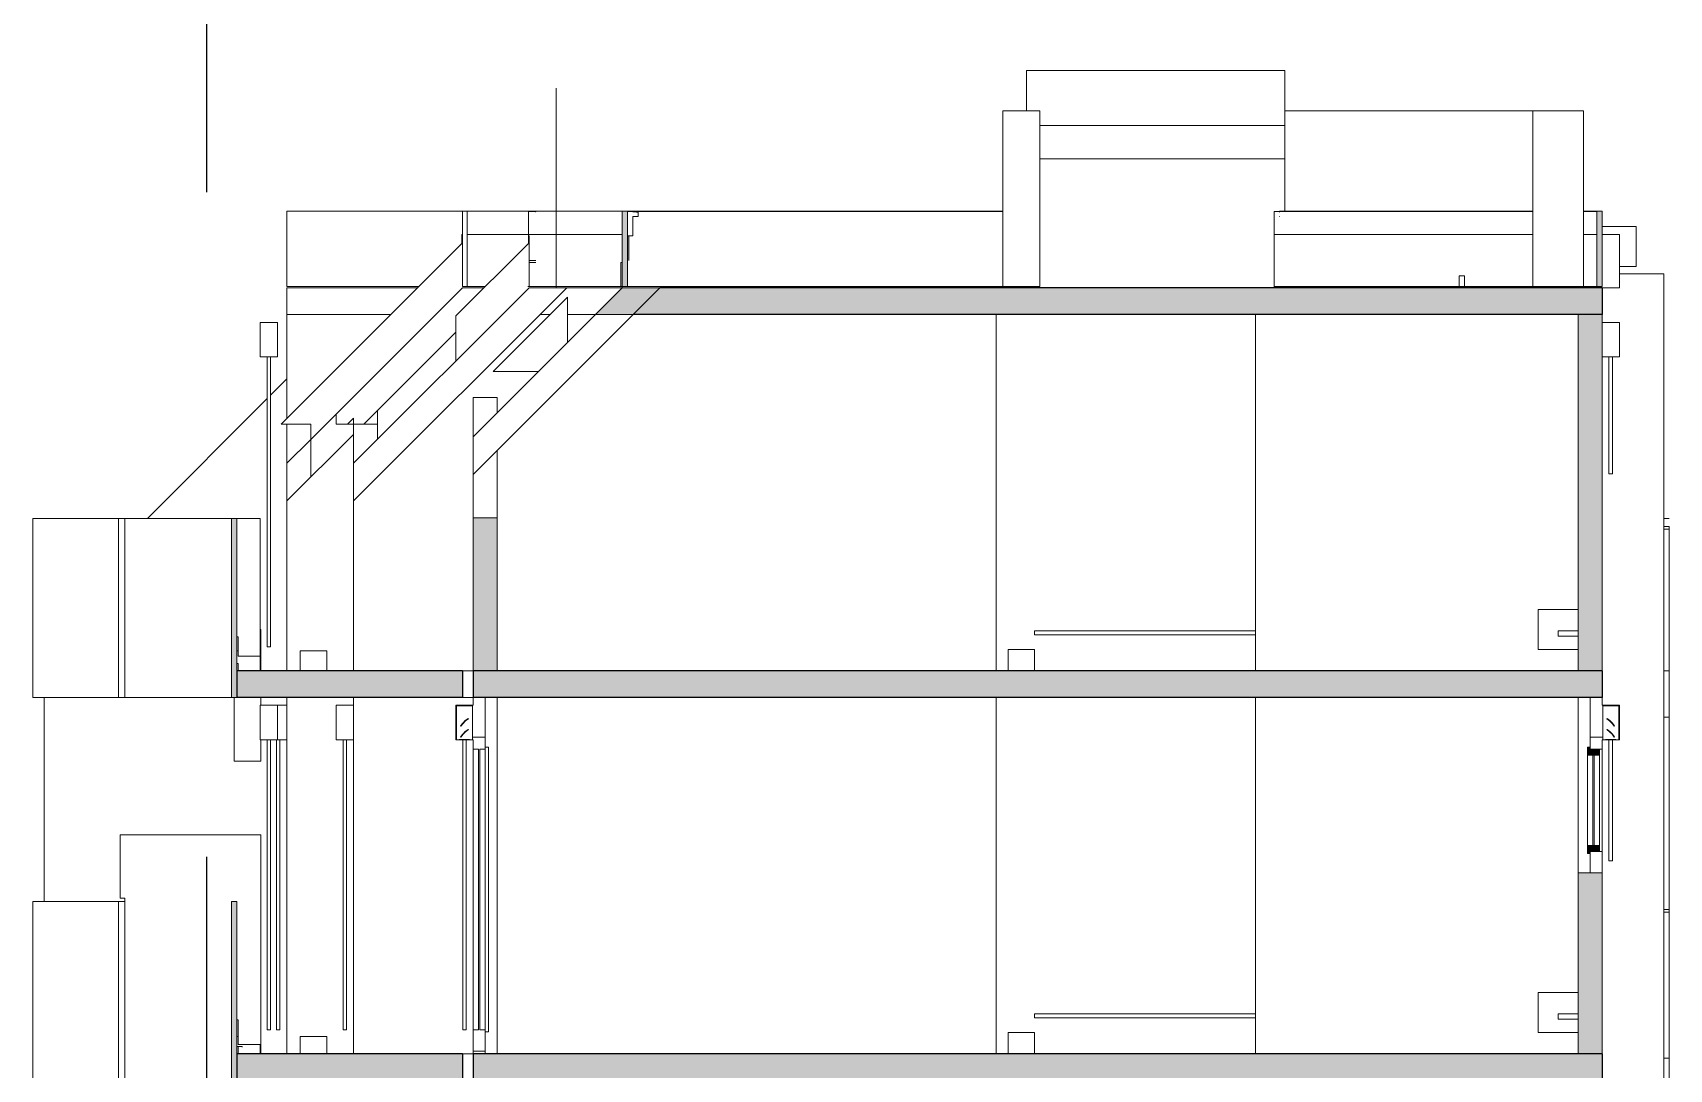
# Model space of a CAD drawing. Header units: metres. Extents: x -35.7 to 3.2, y -7 to 21.5.
# Drawn here: x -33.29 to -20.99, y 2.45 to 10.25 of the extents above; entities that cross this region are included whole.
import ezdxf

# ---------------------------------------------------------------- set-up
doc = ezdxf.new("R2010")
doc.units = ezdxf.units.M
doc.header["$MEASUREMENT"] = 0
doc.linetypes.add('Grenzlinie', pattern=[0.008, 0.003, -0.005])
doc.linetypes.add('Strichlinie eng', pattern=[0.002, 0.0015, -0.0005])
for name, color, linetype in [('F_Schnitt F RB_1_110 Wand Aussen', 7, 'Continuous'), ('F_Schnitt F RB_1_112 Wand Aussen - Schachtwände', 7, 'Continuous'), ('F_Schnitt F RB_1_120 Wand Innen tragend', 7, 'Continuous'), ('F_Schnitt F RB_1_140 Brüstung', 7, 'Continuous'), ('F_Schnitt F RB_1_210 Decke', 7, 'Continuous'), ('F_Schnitt F RB_1_270 Deckendurchbruchsymbol', 7, 'Continuous'), ('F_Schnitt F RB_1_310 Dachkonstruktion massiv', 7, 'Continuous'), ('F_Schnitt F RB_1_430 Aufzug', 7, 'Continuous'), ('F_Schnitt F RB_1_450 Absturzsicherung', 7, 'Continuous'), ('F_Schnitt F RB_1_950 Polierplan Bemaßung', 7, 'Continuous'), ('F_Schnitt F RB_1_Neubau_840 Baulinien', 7, 'Continuous')]:
    doc.layers.add(name, color=color, linetype=linetype)

msp = doc.modelspace()

# ---------------------------------------------------------------- hatches: boundary and pattern name
at = {"layer": 'F_Schnitt F RB_1_110 Wand Aussen', "linetype": 'Continuous', "lineweight": 0, "true_color": 0x000000}
for points in [[(-21.535, 8.903), (-21.535, 8.535), (-21.535, 8.52), (-21.535, 8.457), (-21.535, 8.34), (-21.495, 8.34), (-21.495, 8.907), (-21.535, 8.904)], [(-21.495, 8.13), (-21.675, 8.13), (-21.675, 5.45), (-21.495, 5.45)], [(-29.8, 5.45), (-29.8, 6.601), (-29.98, 6.601), (-29.98, 5.45)], [(-21.495, 2.57), (-21.495, 3.93), (-21.675, 3.93), (-21.675, 2.57)]]:
    msp.add_hatch(color=18, dxfattribs=at).paths.add_polyline_path(points)
at = {"layer": 'F_Schnitt F RB_1_110 Wand Aussen', "linetype": 'Continuous', "lineweight": 0, "true_color": 0xffffff}
for points in [[(-21.585, 4.875), (-21.605, 4.875), (-21.605, 4.815), (-21.585, 4.815)], [(-21.515, 4.86), (-21.585, 4.86), (-21.585, 4.815), (-21.515, 4.815)], [(-21.585, 4.075), (-21.585, 4.135), (-21.605, 4.135), (-21.605, 4.075)], [(-21.515, 4.09), (-21.515, 4.135), (-21.585, 4.135), (-21.585, 4.09)]]:
    msp.add_hatch(color=7, dxfattribs=at).paths.add_polyline_path(points)
at = {"layer": 'F_Schnitt F RB_1_140 Brüstung', "linetype": 'Continuous', "lineweight": 0, "true_color": 0x000000}
for points in [[(-28.86, 8.34), (-28.82, 8.34), (-28.82, 8.52), (-28.82, 8.535), (-28.82, 8.72), (-28.82, 8.904), (-28.86, 8.907), (-28.86, 8.52)], [(-28.82, 8.535), (-28.81, 8.535), (-28.81, 8.72), (-28.82, 8.72)], [(-31.795, 6.596), (-31.795, 5.25), (-31.755, 5.25), (-31.755, 6.596)]]:
    msp.add_hatch(color=18, dxfattribs=at).paths.add_polyline_path(points)
at = {"layer": 'F_Schnitt F RB_1_210 Decke', "linetype": 'Continuous', "lineweight": 0, "true_color": 0x000000}
for points in [[(-28.577, 8.33), (-28.777, 8.13), (-21.495, 8.13), (-21.495, 8.33)], [(-31.755, 5.25), (-30.06, 5.25), (-30.06, 5.45), (-31.755, 5.45)], [(-21.495, 5.25), (-21.495, 5.45), (-29.98, 5.45), (-29.98, 5.25)], [(-31.755, 2.57), (-31.755, 2.37), (-30.06, 2.37), (-30.06, 2.57)], [(-21.495, 2.37), (-21.495, 2.57), (-29.98, 2.57), (-29.98, 2.37)]]:
    msp.add_hatch(color=18, dxfattribs=at).paths.add_polyline_path(points)
at = {"layer": 'F_Schnitt F RB_1_310 Dachkonstruktion massiv', "linetype": 'Continuous', "lineweight": 0, "true_color": 0x000000}
msp.add_hatch(color=18, dxfattribs=at).paths.add_polyline_path([(-28.577, 8.33), (-28.86, 8.33), (-29.061, 8.129), (-28.778, 8.129)])
at = {"layer": 'F_Schnitt F RB_1_450 Absturzsicherung', "linetype": 'Continuous', "lineweight": 0, "true_color": 0x000000}
for points in [[(-31.755, 3.716), (-31.795, 3.716), (-31.795, 2.37), (-31.755, 2.37)], [(-31.745, 2.62), (-31.715, 2.62), (-31.715, 2.625), (-31.745, 2.625)]]:
    msp.add_hatch(color=18, dxfattribs=at).paths.add_polyline_path(points)

# ---------------------------------------------------------------- linework, layer by layer
at = {"layer": 'F_Schnitt F RB_1_110 Wand Aussen', "color": 7, "linetype": 'Continuous', "lineweight": 18, "ltscale": 1000}
for p, q in [((-25.82, 9.96), (-25.82, 9.963)), ((-25.82, 9.963), (-23.88, 9.963)), ((-23.88, 9.96), (-23.88, 9.963)), ((-25.82, 9.955), (-25.82, 9.96)), ((-25.82, 9.947), (-25.82, 9.955)), ((-25.82, 9.755), (-25.82, 9.947)), ((-23.88, 9.955), (-23.88, 9.96)), ((-23.88, 9.947), (-23.88, 9.955)), ((-23.88, 9.755), (-23.88, 9.947)), ((-25.82, 9.74), (-25.82, 9.755)), ((-25.82, 9.66), (-25.82, 9.74)), ((-23.88, 9.74), (-23.88, 9.755)), ((-23.88, 9.55), (-23.88, 9.74)), ((-22.015, 8.907), (-23.92, 8.907)), ((-22.015, 8.904), (-23.92, 8.904)), ((-23.92, 8.904), (-23.92, 8.903)), ((-23.92, 8.903), (-23.92, 8.9)), ((-23.92, 8.9), (-23.92, 8.898)), ((-23.92, 8.866), (-23.92, 8.864)), ((-21.495, 8.907), (-21.635, 8.907)), ((-21.535, 8.904), (-21.635, 8.904)), ((-30.065, 8.664), (-31.01, 7.719)), ((-29.565, 8.664), (-30.11, 8.119)), ((-30.065, 8.73), (-30.06, 8.73)), ((-30.065, 8.73), (-30.065, 8.664)), ((-30.025, 8.73), (-29.565, 8.73)), ((-29.565, 8.73), (-28.86, 8.73)), ((-29.565, 8.72), (-29.565, 8.664)), ((-23.96, 8.73), (-22.015, 8.73)), ((-23.96, 8.33), (-23.96, 8.73)), ((-21.635, 8.73), (-21.535, 8.73)), ((-21.495, 8.73), (-21.365, 8.73)), ((-21.365, 8.33), (-21.365, 8.73)), ((-22.57, 8.42), (-22.57, 8.335)), ((-22.53, 8.42), (-22.57, 8.42)), ((-22.53, 8.42), (-22.53, 8.335)), ((-21.03, 8.434), (-21.365, 8.434)), ((-21.03, 8.431), (-21.03, 8.434)), ((-21.03, 8.43), (-21.03, 8.431)), ((-21.03, 8.428), (-21.03, 8.43)), ((-21.03, 8.42), (-21.03, 8.428)), ((-21.03, 5.45), (-21.03, 8.42)), ((-30.26, 8.13), (-30.06, 8.33)), ((-30.06, 8.33), (-29.899, 8.33)), ((-29.27, 8.259), (-29.829, 7.7)), ((-29.277, 8.33), (-28.86, 8.33)), ((-29.27, 8.259), (-29.27, 7.92)), ((-28.86, 8.33), (-28.86, 8.34)), ((-22.015, 8.34), (-23.92, 8.34)), ((-22.53, 8.335), (-22.57, 8.335)), ((-22.57, 8.33), (-22.57, 8.335)), ((-22.53, 8.335), (-22.53, 8.33)), ((-21.535, 8.34), (-21.635, 8.34)), ((-21.535, 8.34), (-21.535, 8.33)), ((-21.495, 8.33), (-21.365, 8.33)), ((-31.38, 7.349), (-31.38, 8.13)), ((-31.01, 7.38), (-30.26, 8.13)), ((-30.11, 8.119), (-30.11, 7.78)), ((-29.399, 8.13), (-29.477, 8.13)), ((-29.06, 8.13), (-29.27, 8.13)), ((-24.1, 8.13), (-24.1, 5.45)), ((-21.675, 8.13), (-21.675, 5.45)), ((-21.495, 8.13), (-21.495, 5.45)), ((-31.502, 7.522), (-31.38, 7.644)), ((-31.01, 7.719), (-31.424, 7.305)), ((-31.38, 7.349), (-31.38, 7.644)), ((-29.829, 7.7), (-29.49, 7.7)), ((-29.98, 7.505), (-29.8, 7.505)), ((-29.98, 7.21), (-29.98, 7.505)), ((-29.8, 7.505), (-29.8, 7.39)), ((-32.428, 6.596), (-31.528, 7.497)), ((-31.01, 7.305), (-31.01, 7.38)), ((-30.7, 7.407), (-30.802, 7.305)), ((-31.424, 7.305), (-31.2, 7.305)), ((-31.38, 7.305), (-31.38, 7.01)), ((-31.38, 7.022), (-31.38, 7.305)), ((-31.2, 7.305), (-31.2, 7.19)), ((-30.924, 7.305), (-31.01, 7.305)), ((-30.88, 7.349), (-30.924, 7.305)), ((-30.924, 7.305), (-30.88, 7.305)), ((-30.88, 7.305), (-30.88, 7.349)), ((-30.7, 7.305), (-30.88, 7.305)), ((-30.88, 7.01), (-30.88, 7.305)), ((-30.7, 7.305), (-30.7, 7.19)), ((-31.2, 7.19), (-31.2, 6.907)), ((-29.8, 7.107), (-29.8, 6.601)), ((-29.98, 6.601), (-29.98, 6.927)), ((-31.38, 5.45), (-31.38, 6.727)), ((-30.88, 6.727), (-30.88, 5.45)), ((-29.98, 6.601), (-29.98, 5.45)), ((-29.8, 6.601), (-29.98, 6.601)), ((-29.8, 6.601), (-29.8, 5.45)), ((-30.06, 5.45), (-29.98, 5.45)), ((-21.03, 2.57), (-21.03, 5.45)), ((-33.205, 5.25), (-33.205, 3.716)), ((-31.38, 5.25), (-31.38, 5.23)), ((-31.38, 5.23), (-31.38, 4.255)), ((-30.88, 2.57), (-30.88, 5.25)), ((-29.98, 5.25), (-30.06, 5.25)), ((-29.8, 5.25), (-29.8, 2.57)), ((-24.1, 5.25), (-24.1, 2.57)), ((-21.675, 3.93), (-21.675, 5.25)), ((-31.38, 4.255), (-31.38, 4.24)), ((-31.38, 4.24), (-31.38, 4.216)), ((-31.38, 4.216), (-31.38, 2.825)), ((-21.675, 3.93), (-21.675, 2.57)), ((-21.495, 3.93), (-21.495, 2.57)), ((-31.38, 2.825), (-31.38, 2.64)), ((-31.38, 2.64), (-31.38, 2.625)), ((-31.38, 2.625), (-31.38, 2.57)), ((-30.06, 2.57), (-29.98, 2.57)), ((-21.03, -0.65), (-21.03, 2.57))]:
    msp.add_line(p, q, dxfattribs=at)
at = {"layer": 'F_Schnitt F RB_1_110 Wand Aussen', "color": 7, "linetype": 'Continuous', "lineweight": 13, "ltscale": 1000}
for p, q in [((-21.495, 8.907), (-21.535, 8.904)), ((-21.535, 8.904), (-21.535, 8.903)), ((-21.495, 8.907), (-21.495, 8.34)), ((-21.535, 8.52), (-21.535, 8.34)), ((-21.495, 8.34), (-21.535, 8.34)), ((-31.58, 7.81), (-31.58, 8.07)), ((-31.58, 8.07), (-31.45, 8.07)), ((-31.45, 8.07), (-31.45, 7.81)), ((-21.365, 8.07), (-21.495, 8.07)), ((-21.365, 7.81), (-21.365, 8.07)), ((-31.575, 7.81), (-31.58, 7.81)), ((-31.528, 7.81), (-31.575, 7.81)), ((-31.502, 7.81), (-31.528, 7.81)), ((-31.528, 5.63), (-31.528, 7.81)), ((-31.455, 7.81), (-31.502, 7.81)), ((-31.502, 5.63), (-31.502, 7.81)), ((-31.45, 7.81), (-31.455, 7.81)), ((-21.495, 7.81), (-21.49, 7.81)), ((-21.49, 7.81), (-21.443, 7.81)), ((-21.443, 7.81), (-21.417, 7.81)), ((-21.443, 6.93), (-21.443, 7.81)), ((-21.417, 7.81), (-21.37, 7.81)), ((-21.417, 6.93), (-21.417, 7.81)), ((-21.37, 7.81), (-21.365, 7.81)), ((-21.443, 6.93), (-21.417, 6.93)), ((-31.502, 5.63), (-31.528, 5.63)), ((-31.58, 4.93), (-31.58, 5.19)), ((-31.58, 5.19), (-31.45, 5.19)), ((-31.45, 5.19), (-31.45, 4.93)), ((-31.45, 5.19), (-31.38, 5.19)), ((-31.01, 4.93), (-31.01, 5.19)), ((-31.01, 5.19), (-30.88, 5.19)), ((-30.11, 5.19), (-30.11, 4.93)), ((-29.98, 5.19), (-30.11, 5.19)), ((-30.105, 5.185), (-30.105, 4.93)), ((-29.985, 5.185), (-30.105, 5.185)), ((-29.985, 5.185), (-29.985, 4.93)), ((-29.98, 5.25), (-29.98, 5.19)), ((-29.89, 5.25), (-29.89, 4.86)), ((-21.495, 5.25), (-21.495, 5.19)), ((-21.365, 5.19), (-21.495, 5.19)), ((-21.49, 5.185), (-21.49, 4.93)), ((-21.37, 5.185), (-21.49, 5.185)), ((-21.37, 5.185), (-21.37, 4.93)), ((-21.365, 5.19), (-21.365, 4.93)), ((-30.018, 5.092), (-30.016, 5.089)), ((-21.457, 5.092), (-21.459, 5.089)), ((-31.575, 4.93), (-31.58, 4.93)), ((-31.528, 4.93), (-31.575, 4.93)), ((-31.502, 4.93), (-31.528, 4.93)), ((-31.528, 2.75), (-31.528, 4.93)), ((-31.455, 4.93), (-31.502, 4.93)), ((-31.502, 2.75), (-31.502, 4.93)), ((-31.458, 2.75), (-31.458, 4.93)), ((-31.45, 4.93), (-31.455, 4.93)), ((-31.433, 4.93), (-31.45, 4.93)), ((-31.385, 4.93), (-31.433, 4.93)), ((-31.433, 2.75), (-31.433, 4.93)), ((-31.38, 4.93), (-31.385, 4.93)), ((-31.005, 4.93), (-31.01, 4.93)), ((-30.957, 4.93), (-31.005, 4.93)), ((-30.932, 4.93), (-30.957, 4.93)), ((-30.957, 2.75), (-30.957, 4.93)), ((-30.885, 4.93), (-30.932, 4.93)), ((-30.932, 2.75), (-30.932, 4.93)), ((-30.88, 4.93), (-30.885, 4.93)), ((-30.105, 4.93), (-30.11, 4.93)), ((-30.085, 4.93), (-30.105, 4.93)), ((-30.085, 4.931), (-30.085, 4.93)), ((-30.084, 4.931), (-30.085, 4.931)), ((-30.005, 4.93), (-30.085, 4.93)), ((-30.084, 4.934), (-30.084, 4.931)), ((-30.007, 4.934), (-30.084, 4.934)), ((-30.074, 5.035), (-30.072, 5.033)), ((-30.074, 4.953), (-30.072, 4.951)), ((-30.058, 2.75), (-30.058, 4.93)), ((-30.033, 2.75), (-30.033, 4.93)), ((-30.018, 5.009), (-30.016, 5.007)), ((-30.007, 4.934), (-30.007, 4.931)), ((-30.005, 4.931), (-30.007, 4.931)), ((-30.005, 4.931), (-30.005, 4.93)), ((-29.985, 4.93), (-30.005, 4.93)), ((-29.98, 4.93), (-29.985, 4.93)), ((-29.89, 4.95), (-29.98, 4.95)), ((-29.98, 4.93), (-29.98, 4.86)), ((-21.495, 4.95), (-21.585, 4.95)), ((-21.495, 4.93), (-21.495, 4.86)), ((-21.49, 4.93), (-21.495, 4.93)), ((-21.49, 4.93), (-21.47, 4.93)), ((-21.47, 4.931), (-21.47, 4.93)), ((-21.469, 4.931), (-21.47, 4.931)), ((-21.39, 4.93), (-21.47, 4.93)), ((-21.469, 4.934), (-21.469, 4.931)), ((-21.391, 4.934), (-21.469, 4.934)), ((-21.457, 5.009), (-21.459, 5.007)), ((-21.443, 4.02), (-21.443, 4.93)), ((-21.417, 4.02), (-21.417, 4.93)), ((-21.401, 5.035), (-21.403, 5.033)), ((-21.401, 4.953), (-21.403, 4.951)), ((-21.391, 4.934), (-21.391, 4.931)), ((-21.39, 4.931), (-21.391, 4.931)), ((-21.39, 4.931), (-21.39, 4.93)), ((-21.39, 4.93), (-21.37, 4.93)), ((-21.365, 4.93), (-21.37, 4.93)), ((-29.98, 2.75), (-29.98, 4.86)), ((-29.94, 4.86), (-29.98, 4.86)), ((-29.94, 4.86), (-29.94, 2.75)), ((-29.93, 4.86), (-29.93, 2.75)), ((-29.89, 4.86), (-29.93, 4.86)), ((-29.89, 4.875), (-29.865, 4.875)), ((-29.89, 2.75), (-29.89, 4.86)), ((-29.865, 4.875), (-29.865, 2.735)), ((-21.605, 4.875), (-21.605, 4.815)), ((-21.585, 4.875), (-21.605, 4.875)), ((-21.565, 4.815), (-21.565, 4.135)), ((-21.555, 4.815), (-21.555, 4.135)), ((-21.515, 4.86), (-21.515, 4.815)), ((-21.495, 4.86), (-21.495, 4.09)), ((-21.515, 4.731), (-21.515, 4.738)), ((-21.515, 4.586), (-21.515, 4.634)), ((-21.515, 4.461), (-21.515, 4.509)), ((-21.515, 4.336), (-21.515, 4.384)), ((-21.515, 4.212), (-21.515, 4.219)), ((-21.605, 4.135), (-21.605, 4.075)), ((-21.585, 4.075), (-21.605, 4.075)), ((-21.515, 4.135), (-21.515, 4.09)), ((-21.495, 4.09), (-21.495, 3.93)), ((-21.417, 4.02), (-21.443, 4.02)), ((-31.502, 2.75), (-31.528, 2.75)), ((-31.433, 2.75), (-31.458, 2.75)), ((-30.932, 2.75), (-30.957, 2.75)), ((-30.058, 2.75), (-30.033, 2.75)), ((-29.98, 2.75), (-29.98, 2.57)), ((-29.94, 2.75), (-29.98, 2.75)), ((-29.89, 2.75), (-29.93, 2.75)), ((-29.89, 2.75), (-29.89, 2.57)), ((-29.89, 2.735), (-29.865, 2.735)), ((-29.89, 2.59), (-29.98, 2.59))]:
    msp.add_line(p, q, dxfattribs=at)
at = {"layer": 'F_Schnitt F RB_1_110 Wand Aussen', "color": 8, "linetype": 'Continuous', "lineweight": 0, "ltscale": 1000}
for p, q in [((-21.605, 4.798), (-21.605, 4.815)), ((-21.605, 4.798), (-21.605, 4.641)), ((-21.515, 4.798), (-21.515, 4.815)), ((-21.515, 4.738), (-21.515, 4.798)), ((-21.515, 4.731), (-21.515, 4.711)), ((-21.515, 4.647), (-21.515, 4.711)), ((-21.605, 4.309), (-21.605, 4.641)), ((-21.515, 4.647), (-21.515, 4.641)), ((-21.515, 4.634), (-21.515, 4.641)), ((-21.515, 4.509), (-21.515, 4.586)), ((-21.515, 4.384), (-21.515, 4.461)), ((-21.605, 4.135), (-21.605, 4.309)), ((-21.515, 4.309), (-21.515, 4.336)), ((-21.515, 4.303), (-21.515, 4.309)), ((-21.515, 4.271), (-21.515, 4.303)), ((-21.515, 4.219), (-21.515, 4.271)), ((-21.515, 4.187), (-21.515, 4.212)), ((-21.515, 4.135), (-21.515, 4.187))]:
    msp.add_line(p, q, dxfattribs=at)
at = {"layer": 'F_Schnitt F RB_1_110 Wand Aussen', "color": 7, "linetype": 'Continuous', "lineweight": 13, "ltscale": 1000, "flags": 128}
for points in [[(-21.535, 8.903), (-21.535, 8.535), (-21.535, 8.52)], [(-21.585, 5.25), (-21.585, 4.875), (-21.585, 4.86)], [(-30.018, 5.092), (-30.039, 5.075), (-30.058, 5.056), (-30.074, 5.035)], [(-30.016, 5.089), (-30.037, 5.073), (-30.055, 5.054), (-30.072, 5.033)], [(-21.459, 5.089), (-21.438, 5.073), (-21.42, 5.054), (-21.403, 5.033)], [(-21.457, 5.092), (-21.436, 5.075), (-21.417, 5.056), (-21.401, 5.035)], [(-30.018, 5.009), (-30.039, 4.993), (-30.058, 4.974), (-30.074, 4.953)], [(-30.016, 5.007), (-30.037, 4.991), (-30.055, 4.972), (-30.072, 4.951)], [(-21.459, 5.007), (-21.438, 4.991), (-21.42, 4.972), (-21.403, 4.951)], [(-21.457, 5.009), (-21.436, 4.993), (-21.417, 4.974), (-21.401, 4.953)], [(-21.515, 4.815), (-21.555, 4.815), (-21.565, 4.815), (-21.585, 4.815), (-21.605, 4.815)], [(-21.495, 4.86), (-21.515, 4.86), (-21.585, 4.86)], [(-21.515, 4.135), (-21.555, 4.135), (-21.565, 4.135), (-21.585, 4.135), (-21.605, 4.135)], [(-21.585, 4.09), (-21.585, 4.075), (-21.585, 3.93)], [(-21.495, 4.09), (-21.515, 4.09), (-21.585, 4.09)]]:
    msp.add_lwpolyline(points, dxfattribs=at)
at = {"layer": 'F_Schnitt F RB_1_110 Wand Aussen', "color": 7, "linetype": 'Continuous', "lineweight": 18, "ltscale": 1000, "flags": 128}
msp.add_lwpolyline([(-21.495, 3.93), (-21.585, 3.93), (-21.675, 3.93)], dxfattribs=at)
at = {"layer": 'F_Schnitt F RB_1_112 Wand Aussen - Schachtwände', "color": 7, "linetype": 'Continuous', "lineweight": 18, "ltscale": 1000}
for p, q in [((-25.72, 9.66), (-26, 9.66)), ((-26, 9.66), (-26, 8.34)), ((-25.72, 8.34), (-25.72, 9.66)), ((-22.015, 9.66), (-23.88, 9.66)), ((-21.675, 9.66), (-22.015, 9.66)), ((-22.015, 9.66), (-22.015, 8.34)), ((-21.675, 9.66), (-21.635, 9.66)), ((-21.635, 9.66), (-21.635, 8.34)), ((-25.72, 8.34), (-26, 8.34)), ((-21.675, 8.34), (-22.015, 8.34)), ((-21.635, 8.34), (-21.675, 8.34))]:
    msp.add_line(p, q, dxfattribs=at)
at = {"layer": 'F_Schnitt F RB_1_120 Wand Innen tragend', "color": 7, "linetype": 'Continuous', "lineweight": 18, "ltscale": 1000}
for p, q in [((-26.05, 8.13), (-26.05, 5.45)), ((-30.11, 7.997), (-30.7, 7.407)), ((-30.7, 7.407), (-30.7, 7.305)), ((-26.05, 5.25), (-26.05, 2.57))]:
    msp.add_line(p, q, dxfattribs=at)
at = {"layer": 'F_Schnitt F RB_1_140 Brüstung', "color": 7, "linetype": 'Continuous', "lineweight": 18, "ltscale": 1000}
for p, q in [((-31.38, 8.907), (-30.06, 8.907)), ((-31.38, 8.904), (-31.38, 8.907)), ((-31.38, 8.903), (-31.38, 8.904)), ((-31.38, 8.9), (-31.38, 8.903)), ((-31.38, 8.898), (-31.38, 8.9)), ((-31.38, 8.866), (-31.38, 8.898)), ((-31.38, 8.864), (-31.38, 8.866)), ((-31.38, 8.535), (-31.38, 8.864)), ((-30.025, 8.907), (-30.06, 8.907)), ((-30.06, 8.907), (-30.06, 8.34)), ((-30.06, 8.907), (-30.025, 8.904)), ((-30.025, 8.907), (-29.56, 8.907)), ((-30.025, 8.907), (-30.025, 8.904)), ((-30.025, 8.904), (-30.025, 8.34)), ((-29.565, 8.903), (-29.56, 8.903)), ((-29.565, 8.903), (-29.565, 8.844)), ((-29.56, 8.907), (-28.86, 8.907)), ((-29.56, 8.904), (-29.56, 8.907)), ((-29.56, 8.907), (-29.56, 8.907)), ((-29.56, 8.907), (-29.56, 8.907)), ((-29.56, 8.903), (-29.56, 8.904)), ((-29.56, 8.903), (-29.52, 8.903)), ((-29.56, 8.903), (-29.52, 8.903)), ((-29.52, 8.903), (-29.51, 8.903)), ((-29.52, 8.903), (-29.51, 8.903)), ((-29.51, 8.903), (-29.51, 8.903)), ((-26, 8.907), (-28.86, 8.907)), ((-26, 8.904), (-28.82, 8.904)), ((-28.82, 8.904), (-28.81, 8.903)), ((-28.82, 8.904), (-28.82, 8.904)), ((-28.78, 8.9), (-28.81, 8.903)), ((-28.81, 8.903), (-28.81, 8.903)), ((-28.78, 8.9), (-28.751, 8.898)), ((-28.78, 8.9), (-28.78, 8.9)), ((-28.78, 8.72), (-28.78, 8.866)), ((-28.78, 8.866), (-28.74, 8.866)), ((-28.751, 8.898), (-28.744, 8.898)), ((-28.744, 8.898), (-28.74, 8.898)), ((-28.74, 8.898), (-28.74, 8.866)), ((-23.96, 8.904), (-23.92, 8.907)), ((-23.92, 8.904), (-23.96, 8.904)), ((-23.96, 8.903), (-23.96, 8.904)), ((-23.92, 8.903), (-23.96, 8.903)), ((-23.96, 8.9), (-23.96, 8.903)), ((-23.96, 8.898), (-23.96, 8.9)), ((-23.96, 8.866), (-23.96, 8.898)), ((-23.96, 8.864), (-23.96, 8.866)), ((-23.96, 8.73), (-23.96, 8.864)), ((-29.565, 8.844), (-29.565, 8.72)), ((-29.565, 8.72), (-29.56, 8.72)), ((-29.56, 8.535), (-29.56, 8.72)), ((-28.81, 8.72), (-28.78, 8.72)), ((-31.38, 8.52), (-31.38, 8.535)), ((-31.38, 8.34), (-31.38, 8.52)), ((-29.56, 8.52), (-29.56, 8.535)), ((-29.56, 8.535), (-29.52, 8.535)), ((-29.56, 8.535), (-29.52, 8.535)), ((-29.56, 8.34), (-29.56, 8.52)), ((-29.56, 8.52), (-29.52, 8.52)), ((-29.56, 8.52), (-29.52, 8.52)), ((-29.52, 8.535), (-29.51, 8.535)), ((-29.51, 8.535), (-29.52, 8.535)), ((-29.52, 8.52), (-29.515, 8.52)), ((-29.52, 8.52), (-29.515, 8.52)), ((-29.515, 8.52), (-29.51, 8.52)), ((-29.515, 8.52), (-29.51, 8.52)), ((-28.87, 8.34), (-28.87, 8.52)), ((-28.87, 8.52), (-28.865, 8.52)), ((-28.86, 8.52), (-28.865, 8.52)), ((-31.38, 8.34), (-30.389, 8.34)), ((-30.025, 8.34), (-30.06, 8.34)), ((-30.025, 8.34), (-29.889, 8.34)), ((-29.57, 8.34), (-29.565, 8.34)), ((-29.57, 8.34), (-29.56, 8.34)), ((-29.565, 8.34), (-29.56, 8.34)), ((-29.56, 8.34), (-29.52, 8.34)), ((-29.52, 8.34), (-29.16, 8.34)), ((-29.16, 8.34), (-28.86, 8.34)), ((-28.87, 8.34), (-28.865, 8.34)), ((-28.865, 8.34), (-28.86, 8.34)), ((-26, 8.34), (-28.86, 8.34)), ((-23.92, 8.34), (-23.96, 8.34)), ((-33.29, 6.596), (-33.25, 6.596)), ((-33.29, 5.25), (-33.29, 6.596)), ((-32.645, 6.596), (-33.25, 6.596)), ((-32.597, 6.596), (-32.645, 6.596)), ((-32.645, 6.596), (-32.645, 5.25)), ((-32.597, 6.596), (-32.597, 5.25)), ((-31.795, 6.596), (-32.597, 6.596)), ((-31.58, 6.596), (-31.755, 6.596)), ((-31.58, 5.56), (-31.58, 6.596)), ((-21.03, 6.596), (-21.005, 6.596)), ((-21.03, 6.596), (-20.99, 6.596)), ((-21.03, 6.534), (-20.99, 6.534)), ((-21.005, 6.596), (-20.99, 6.596)), ((-20.99, 6.596), (-20.99, 6.596)), ((-20.99, 6.534), (-20.99, 6.514)), ((-20.99, 6.514), (-21.03, 6.514)), ((-20.99, 5.45), (-20.99, 6.514)), ((-31.755, 5.705), (-31.745, 5.705)), ((-31.745, 5.705), (-31.745, 5.56)), ((-31.745, 5.56), (-31.58, 5.56)), ((-31.745, 5.505), (-31.755, 5.505)), ((-31.745, 5.45), (-31.745, 5.505)), ((-21.03, 5.45), (-20.99, 5.45)), ((-20.99, 5.45), (-20.99, 5.101)), ((-33.25, 5.25), (-33.29, 5.25)), ((-32.645, 5.25), (-33.25, 5.25)), ((-32.597, 5.25), (-32.645, 5.25)), ((-31.795, 5.25), (-32.597, 5.25)), ((-20.99, 5.101), (-21.03, 5.101)), ((-20.99, 3.654), (-20.99, 5.101)), ((-21.03, 3.654), (-20.99, 3.654)), ((-20.99, 3.634), (-21.03, 3.634)), ((-20.99, 3.654), (-20.99, 3.634)), ((-20.99, 2.536), (-20.99, 3.634)), ((-21.03, 2.536), (-20.99, 2.536)), ((-20.99, 2.536), (-20.99, 2.317))]:
    msp.add_line(p, q, dxfattribs=at)
at = {"layer": 'F_Schnitt F RB_1_140 Brüstung', "color": 7, "linetype": 'Continuous', "lineweight": 13, "ltscale": 1000}
for p, q in [((-28.86, 8.907), (-28.82, 8.904)), ((-28.81, 8.72), (-28.82, 8.72)), ((-28.82, 8.52), (-28.82, 8.34)), ((-28.82, 8.34), (-28.86, 8.34)), ((-31.795, 6.596), (-31.795, 5.25)), ((-31.755, 6.596), (-31.795, 6.596)), ((-31.755, 5.25), (-31.795, 5.25))]:
    msp.add_line(p, q, dxfattribs=at)
at = {"layer": 'F_Schnitt F RB_1_140 Brüstung', "color": 7, "linetype": 'Continuous', "lineweight": 13, "ltscale": 1000, "flags": 128}
for points in [[(-28.86, 8.907), (-28.86, 8.52), (-28.86, 8.34)], [(-28.82, 8.904), (-28.82, 8.72), (-28.82, 8.535), (-28.82, 8.52)], [(-28.81, 8.72), (-28.81, 8.62), (-28.81, 8.535)], [(-31.755, 6.596), (-31.755, 5.705), (-31.755, 5.52), (-31.755, 5.505), (-31.755, 5.45)]]:
    msp.add_lwpolyline(points, dxfattribs=at)
at = {"layer": 'F_Schnitt F RB_1_140 Brüstung', "color": 7, "linetype": 'Continuous', "lineweight": 18, "ltscale": 1000}
msp.add_point((-29.51, 8.903), dxfattribs=at)
at = {"layer": 'F_Schnitt F RB_1_210 Decke', "color": 7, "linetype": 'Continuous', "lineweight": 18, "ltscale": 1000}
for p, q in [((-25.72, 9.55), (-23.88, 9.55)), ((-23.88, 9.3), (-23.88, 9.55)), ((-25.72, 9.3), (-23.88, 9.3))]:
    msp.add_line(p, q, dxfattribs=at)
at = {"layer": 'F_Schnitt F RB_1_210 Decke', "color": 7, "linetype": 'Continuous', "lineweight": 13, "ltscale": 1000}
for p, q in [((-31.38, 8.33), (-30.399, 8.33)), ((-31.38, 8.33), (-31.38, 8.13)), ((-30.599, 8.13), (-31.38, 8.13))]:
    msp.add_line(p, q, dxfattribs=at)
at = {"layer": 'F_Schnitt F RB_1_210 Decke', "color": 7, "linetype": 'Continuous', "lineweight": 25, "ltscale": 1000}
for p, q in [((-28.577, 8.33), (-28.777, 8.13)), ((-21.495, 8.33), (-28.577, 8.33)), ((-21.495, 8.33), (-21.495, 8.13)), ((-21.675, 8.13), (-28.777, 8.13)), ((-21.495, 8.13), (-21.675, 8.13)), ((-31.755, 5.45), (-31.755, 5.25)), ((-30.06, 5.45), (-31.755, 5.45)), ((-30.06, 5.45), (-30.06, 5.25)), ((-29.98, 5.45), (-29.98, 5.25)), ((-29.8, 5.45), (-29.98, 5.45)), ((-21.675, 5.45), (-29.8, 5.45)), ((-21.495, 5.45), (-21.675, 5.45)), ((-21.495, 5.45), (-21.495, 5.25)), ((-30.06, 5.25), (-31.755, 5.25)), ((-31.755, 2.57), (-31.755, 2.37)), ((-30.06, 2.57), (-31.755, 2.57)), ((-30.06, 2.57), (-30.06, 2.37)), ((-29.98, 2.57), (-29.98, 2.37)), ((-21.495, 2.57), (-21.675, 2.57)), ((-21.495, 2.57), (-21.495, 2.37))]:
    msp.add_line(p, q, dxfattribs=at)
at = {"layer": 'F_Schnitt F RB_1_210 Decke', "color": 7, "linetype": 'Continuous', "lineweight": 25, "ltscale": 1000, "flags": 128}
for points in [[(-21.495, 5.25), (-21.585, 5.25), (-29.89, 5.25), (-29.98, 5.25)], [(-21.675, 2.57), (-29.89, 2.57), (-29.98, 2.57)]]:
    msp.add_lwpolyline(points, dxfattribs=at)
at = {"layer": 'F_Schnitt F RB_1_270 Deckendurchbruchsymbol', "color": 7, "linetype": 'Continuous', "lineweight": 13, "ltscale": 1000}
for p, q in [((-21.495, 8.79), (-21.24, 8.79)), ((-21.24, 8.49), (-21.24, 8.79)), ((-21.365, 8.49), (-21.24, 8.49)), ((-21.975, 5.91), (-21.675, 5.91)), ((-21.975, 5.61), (-21.975, 5.91)), ((-31.58, 5.76), (-31.575, 5.76)), ((-31.575, 5.45), (-31.575, 5.76)), ((-31.755, 5.6), (-31.745, 5.6)), ((-31.58, 5.45), (-31.58, 5.56)), ((-31.28, 5.6), (-31.08, 5.6)), ((-31.28, 5.45), (-31.28, 5.6)), ((-31.08, 5.45), (-31.08, 5.6)), ((-25.96, 5.61), (-25.76, 5.61)), ((-25.96, 5.45), (-25.96, 5.61)), ((-25.76, 5.45), (-25.76, 5.61)), ((-21.975, 5.61), (-21.675, 5.61)), ((-31.775, 4.77), (-31.775, 5.25)), ((-31.575, 5.19), (-31.575, 5.25)), ((-31.575, 4.77), (-31.575, 4.93)), ((-31.775, 4.77), (-31.575, 4.77)), ((-21.975, 3.03), (-21.675, 3.03)), ((-21.975, 2.73), (-21.975, 3.03)), ((-25.96, 2.73), (-25.76, 2.73)), ((-25.96, 2.57), (-25.96, 2.73)), ((-25.76, 2.57), (-25.76, 2.73)), ((-21.975, 2.73), (-21.675, 2.73)), ((-31.755, 2.7), (-31.745, 2.7)), ((-31.58, 2.57), (-31.58, 2.64)), ((-31.575, 2.57), (-31.575, 2.64)), ((-31.28, 2.7), (-31.08, 2.7)), ((-31.28, 2.57), (-31.28, 2.7)), ((-31.08, 2.57), (-31.08, 2.7))]:
    msp.add_line(p, q, dxfattribs=at)
at = {"layer": 'F_Schnitt F RB_1_270 Deckendurchbruchsymbol', "color": 1, "linetype": 'Continuous', "lineweight": 0, "ltscale": 1000}
for p, q in [((-25.76, 5.75), (-24.1, 5.75)), ((-25.76, 5.72), (-25.76, 5.75)), ((-25.76, 5.72), (-24.1, 5.72)), ((-21.825, 5.75), (-21.675, 5.75)), ((-21.825, 5.71), (-21.825, 5.75)), ((-21.825, 5.71), (-21.675, 5.71)), ((-25.76, 2.87), (-24.1, 2.87)), ((-25.76, 2.84), (-25.76, 2.87)), ((-25.76, 2.84), (-24.1, 2.84)), ((-21.825, 2.87), (-21.675, 2.87)), ((-21.825, 2.83), (-21.825, 2.87)), ((-21.825, 2.83), (-21.675, 2.83))]:
    msp.add_line(p, q, dxfattribs=at)
at = {"layer": 'F_Schnitt F RB_1_310 Dachkonstruktion massiv', "color": 255, "linetype": 'Continuous', "lineweight": 13, "ltscale": 1000}
for p, q in [((-29.277, 8.33), (-30.88, 6.727)), ((-30.88, 7.01), (-29.56, 8.33)), ((-29.277, 8.33), (-29.56, 8.33)), ((-28.778, 8.129), (-29.98, 6.927)), ((-29.98, 7.21), (-29.061, 8.129)), ((-31.2, 7.19), (-31.01, 7.38)), ((-30.88, 7.227), (-31.38, 6.727)), ((-31.38, 7.01), (-31.2, 7.19)), ((-29.98, 6.927), (-29.98, 7.21)), ((-31.38, 6.727), (-31.38, 7.01)), ((-30.88, 6.727), (-30.88, 7.01)), ((-31.38, 6.727), (-31.38, 6.727))]:
    msp.add_line(p, q, dxfattribs=at)
at = {"layer": 'F_Schnitt F RB_1_310 Dachkonstruktion massiv', "color": 7, "linetype": 'Continuous', "lineweight": 18, "ltscale": 1000}
for p, q in [((-28.86, 8.33), (-29.061, 8.129)), ((-28.577, 8.33), (-28.86, 8.33)), ((-28.577, 8.33), (-28.577, 8.33)), ((-28.778, 8.129), (-29.061, 8.129)), ((-28.777, 8.13), (-28.778, 8.129))]:
    msp.add_line(p, q, dxfattribs=at)
at = {"layer": 'F_Schnitt F RB_1_430 Aufzug', "color": 7, "linetype": 'Continuous', "lineweight": 18, "ltscale": 1000}
for p, q in [((-23.88, 8.907), (-23.88, 9.3)), ((-25.82, 8.34), (-25.82, 8.33))]:
    msp.add_line(p, q, dxfattribs=at)
at = {"layer": 'F_Schnitt F RB_1_450 Absturzsicherung', "color": 7, "linetype": 'Continuous', "lineweight": 18, "ltscale": 1000}
for p, q in [((-31.575, 4.216), (-32.632, 4.216)), ((-32.632, 4.216), (-32.632, 3.74)), ((-31.575, 2.64), (-31.575, 4.216)), ((-33.29, 3.716), (-33.25, 3.716)), ((-33.29, 2.37), (-33.29, 3.716)), ((-32.645, 3.716), (-33.25, 3.716)), ((-32.597, 3.716), (-32.645, 3.716)), ((-32.645, 3.716), (-32.645, 2.37)), ((-32.632, 3.74), (-32.597, 3.74)), ((-32.597, 3.74), (-32.597, 3.716)), ((-32.597, 3.716), (-32.597, 2.37)), ((-31.755, 2.825), (-31.745, 2.825)), ((-31.745, 2.825), (-31.745, 2.64)), ((-31.745, 2.625), (-31.755, 2.625)), ((-31.745, 2.64), (-31.715, 2.64)), ((-31.745, 2.57), (-31.745, 2.62)), ((-31.575, 2.64), (-31.715, 2.64))]:
    msp.add_line(p, q, dxfattribs=at)
at = {"layer": 'F_Schnitt F RB_1_450 Absturzsicherung', "color": 7, "linetype": 'Continuous', "lineweight": 13, "ltscale": 1000}
for p, q in [((-31.795, 3.716), (-31.795, 2.37)), ((-31.755, 3.716), (-31.795, 3.716)), ((-31.745, 2.625), (-31.745, 2.62)), ((-31.715, 2.625), (-31.745, 2.625)), ((-31.715, 2.625), (-31.715, 2.62))]:
    msp.add_line(p, q, dxfattribs=at)
at = {"layer": 'F_Schnitt F RB_1_450 Absturzsicherung', "color": 7, "linetype": 'Continuous', "lineweight": 13, "ltscale": 1000, "flags": 128}
msp.add_lwpolyline([(-31.755, 3.716), (-31.755, 2.825), (-31.755, 2.64), (-31.755, 2.625), (-31.755, 2.57)], dxfattribs=at)
at = {"layer": 'F_Schnitt F RB_1_950 Polierplan Bemaßung', "color": 7, "linetype": 'Strichlinie eng', "lineweight": 13, "ltscale": 1000}
msp.add_line((-29.355, 8.33), (-29.355, 12.017), dxfattribs=at)
at = {"layer": 'F_Schnitt F RB_1_Neubau_840 Baulinien', "color": 1, "linetype": 'Grenzlinie', "lineweight": 25, "ltscale": 1000, "true_color": 0xfb0106}
msp.add_line((-31.981, -6.95), (-31.981, 21.5), dxfattribs=at)

doc.saveas('drawing.dxf')
